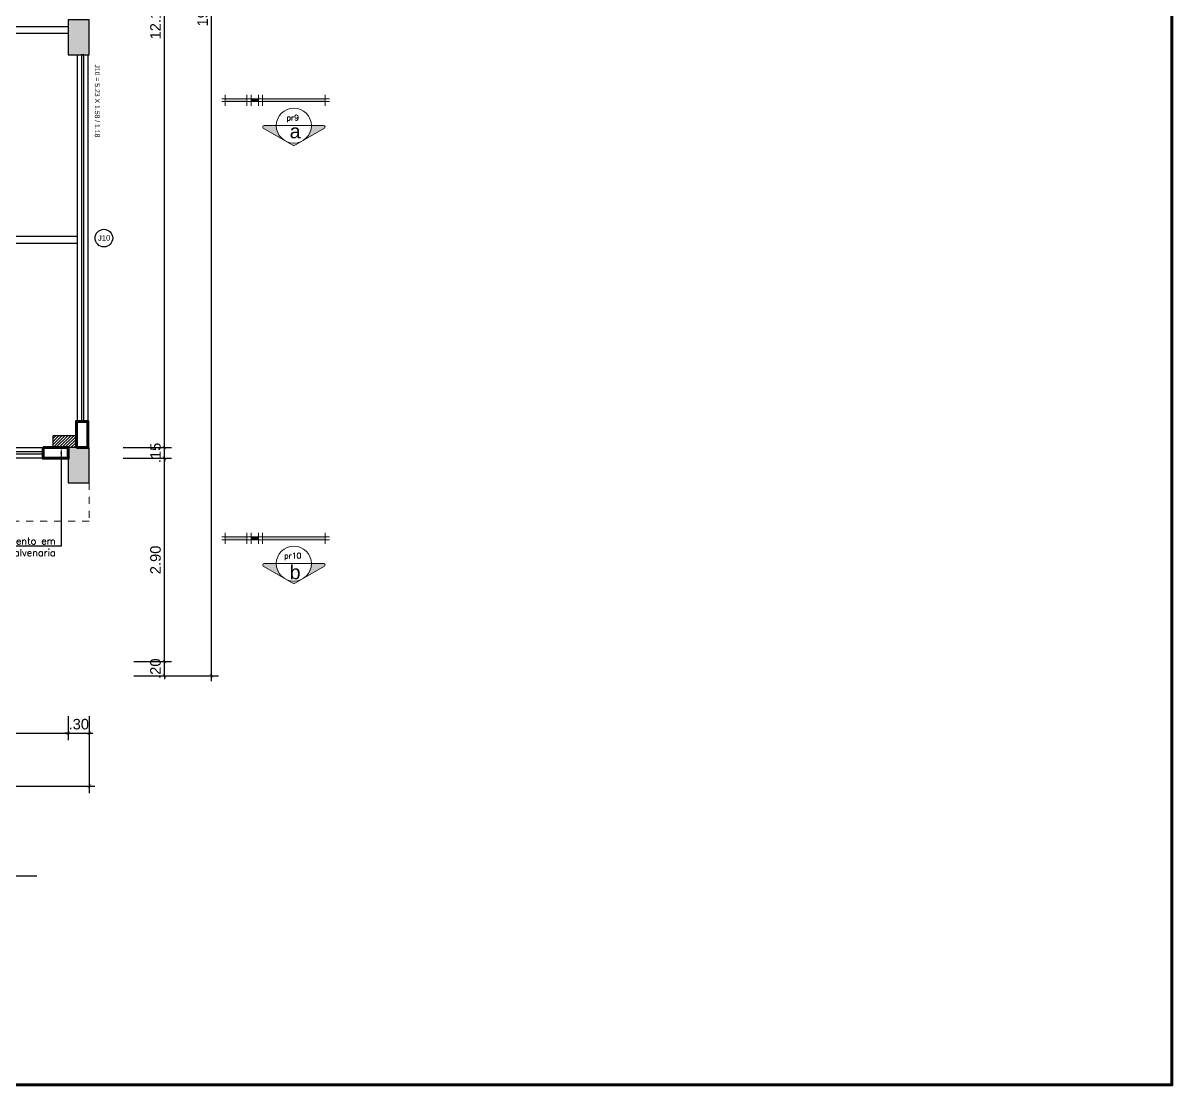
# Model space of a CAD drawing. Header units: metres. Extents: x -15851 to -15710, y 6781 to 6850.
# Drawn here: x -15793.91 to -15777.53, y 6781.3 to 6796.44 of the extents above; entities that cross this region are included whole.
import ezdxf
from ezdxf import colors
from ezdxf.entities.mleader import LeaderData, LeaderLine
from ezdxf.enums import TextEntityAlignment as Align
from ezdxf.math import Vec2, Vec3

# ---------------------------------------------------------------- set-up
doc = ezdxf.new("R2010")
doc.units = ezdxf.units.M
doc.linetypes.add('ACAD_ISO02W100', pattern=[15, 12, -3])
doc.linetypes.add('HIDDEN', pattern=[0.375, 0.25, -0.125])
for name, color, linetype in [('3', 3, 'Continuous'), ('Divisórias de Gesso Acartonado', 42, 'Continuous'), ('ESQUADRIAS', 2, 'Continuous'), ('pilares', 253, 'Continuous'), ('Shafts', 1, 'Continuous'), ('Texto Esquadrias', 7, 'Continuous')]:
    doc.layers.add(name, color=color, linetype=linetype)
for name, color, linetype, lineweight in [('cota', 18, 'Continuous', 9), ('linha', 1, 'Continuous', 9), ('Linha 1', 1, 'Continuous', 13), ('linha2', 2, 'Continuous', 20), ('parede', 8, 'Continuous', 80), ('projeção', 25, 'ACAD_ISO02W100', 9)]:
    doc.layers.add(name, color=color, linetype=linetype, lineweight=lineweight)
doc.styles.add('AMBI', font='arial.ttf')
doc.styles.add('arial', font='arial.ttf')
doc.styles.add('romans', font='romans.shx')
doc.dimstyles.new('1-50', dxfattribs={"dimtxt": 0.15, "dimasz": 0.05, "dimexe": 0.1, "dimexo": 0.15, "dimgap": 0.05, "dimtad": 1, "dimzin": 4, "dimdsep": 46, "dimtxsty": 'arial', "dimblk": 'ARCHTICK', "dimcen": 0, "dimdle": 0.08, "dimclrd": 256, "dimclre": 256, "dimclrt": 256, "dimadec": 1, "dimazin": 0, "dimtfac": 1, "dimtix": 1, "dimtmove": 0, "dimatfit": 0, "dimldrblk": 'ARCHTICK', "dimfxl": 1, "dimtolj": 1, "dimarcsym": 0})

# ---------------------------------------------------------------- blocks, each defined once
blk = doc.blocks.new('_ArchTick')
at = {"color": 0, "linetype": 'ByBlock', "const_width": 0.15}
blk.add_lwpolyline([(-0.5, -0.5), (0.5, 0.5)], dxfattribs=at)
blk = doc.blocks.new('*D81')
at = {"layer": 'cota', "lineweight": -2, "transparency": 16777216}
for p, q in [((-15797.897, 6786.558), (-15797.897, 6786.218)), ((-15793.267, 6786.558), (-15793.267, 6786.218)), ((-15797.977, 6786.318), (-15793.187, 6786.318))]:
    blk.add_line(p, q, dxfattribs=at)
at = {"layer": 'Defpoints', "color": 0, "transparency": 16777216}
for p in [(-15797.897, 6786.708), (-15793.267, 6786.708), (-15793.267, 6786.318)]:
    blk.add_point(p, dxfattribs=at)
at = {"layer": 'cota', "lineweight": -2, "transparency": 16777216, "xscale": 0.05, "yscale": 0.05, "zscale": 0.05, "rotation": 180}
blk.add_blockref('_ArchTick', (-15797.897, 6786.318), dxfattribs=at)
at = {"layer": 'cota', "lineweight": -2, "transparency": 16777216, "xscale": 0.05, "yscale": 0.05, "zscale": 0.05}
blk.add_blockref('_ArchTick', (-15793.267, 6786.318), dxfattribs=at)
at = {"layer": 'cota', "transparency": 16777216, "insert": (-15795.582, 6786.445), "char_height": 0.15, "attachment_point": 5, "style": 'arial'}
blk.add_mtext('\\A1;4.63', dxfattribs=at)
blk = doc.blocks.new('*D82')
at = {"layer": 'cota', "lineweight": -2, "transparency": 16777216}
for p, q in [((-15793.267, 6786.558), (-15793.267, 6786.218)), ((-15792.967, 6786.558), (-15792.967, 6786.218)), ((-15793.267, 6786.318), (-15793.317, 6786.318)), ((-15793.267, 6786.318), (-15792.967, 6786.318)), ((-15792.967, 6786.318), (-15792.917, 6786.318))]:
    blk.add_line(p, q, dxfattribs=at)
at = {"layer": 'Defpoints', "color": 0, "transparency": 16777216}
for p in [(-15793.267, 6786.708), (-15792.967, 6786.708), (-15792.967, 6786.318)]:
    blk.add_point(p, dxfattribs=at)
at = {"layer": 'cota', "lineweight": -2, "transparency": 16777216, "xscale": 0.05, "yscale": 0.05, "zscale": 0.05}
blk.add_blockref('_ArchTick', (-15793.267, 6786.318), dxfattribs=at)
at = {"layer": 'cota', "lineweight": -2, "transparency": 16777216, "xscale": 0.05, "yscale": 0.05, "zscale": 0.05, "rotation": 180}
blk.add_blockref('_ArchTick', (-15792.967, 6786.318), dxfattribs=at)
at = {"layer": 'cota', "transparency": 16777216, "insert": (-15793.117, 6786.445), "char_height": 0.15, "attachment_point": 5, "style": 'arial'}
blk.add_mtext('\\A1;.30', dxfattribs=at)
blk = doc.blocks.new('*D83')
at = {"layer": 'cota', "lineweight": -2, "transparency": 16777216}
for p, q in [((-15817.167, 6786.558), (-15817.167, 6785.463)), ((-15792.967, 6786.558), (-15792.967, 6785.463)), ((-15817.247, 6785.563), (-15792.887, 6785.563))]:
    blk.add_line(p, q, dxfattribs=at)
at = {"layer": 'Defpoints', "color": 0, "transparency": 16777216}
for p in [(-15817.167, 6786.708), (-15792.967, 6786.708), (-15792.967, 6785.563)]:
    blk.add_point(p, dxfattribs=at)
at = {"layer": 'cota', "lineweight": -2, "transparency": 16777216, "xscale": 0.05, "yscale": 0.05, "zscale": 0.05, "rotation": 180}
blk.add_blockref('_ArchTick', (-15817.167, 6785.563), dxfattribs=at)
at = {"layer": 'cota', "lineweight": -2, "transparency": 16777216, "xscale": 0.05, "yscale": 0.05, "zscale": 0.05}
blk.add_blockref('_ArchTick', (-15792.967, 6785.563), dxfattribs=at)
at = {"layer": 'cota', "transparency": 16777216, "insert": (-15805.067, 6785.689), "char_height": 0.15, "attachment_point": 5, "style": 'arial'}
blk.add_mtext('\\A1;24.20', dxfattribs=at)
blk = doc.blocks.new('*D106')
at = {"layer": 'cota', "lineweight": -2, "transparency": 16777216}
for p, q in [((-15791.896, 6790.387), (-15791.896, 6790.437)), ((-15792.482, 6790.387), (-15791.796, 6790.387)), ((-15791.896, 6790.237), (-15791.896, 6790.387)), ((-15792.482, 6790.237), (-15791.796, 6790.237)), ((-15791.896, 6790.237), (-15791.896, 6790.187))]:
    blk.add_line(p, q, dxfattribs=at)
at = {"layer": 'Defpoints', "color": 0, "transparency": 16777216}
for p in [(-15792.632, 6790.387), (-15791.896, 6790.387), (-15792.632, 6790.237)]:
    blk.add_point(p, dxfattribs=at)
at = {"layer": 'cota', "lineweight": -2, "transparency": 16777216, "xscale": 0.05, "yscale": 0.05, "zscale": 0.05}
for p, rotation in [((-15791.896, 6790.387), 270), ((-15791.896, 6790.237), 90)]:
    blk.add_blockref('_ArchTick', p, dxfattribs=dict(at, rotation=rotation))
at = {"layer": 'cota', "transparency": 16777216, "insert": (-15792.023, 6790.312), "char_height": 0.15, "attachment_point": 5, "rotation": 90, "style": 'arial'}
blk.add_mtext('\\A1;.15', dxfattribs=at)
blk = doc.blocks.new('*D107')
at = {"layer": 'cota', "lineweight": -2, "transparency": 16777216}
for p, q in [((-15792.482, 6802.547), (-15791.796, 6802.547)), ((-15791.896, 6790.307), (-15791.896, 6802.627)), ((-15792.482, 6790.387), (-15791.796, 6790.387))]:
    blk.add_line(p, q, dxfattribs=at)
at = {"layer": 'Defpoints', "color": 0, "transparency": 16777216}
for p in [(-15792.632, 6802.547), (-15791.896, 6802.547), (-15792.632, 6790.387)]:
    blk.add_point(p, dxfattribs=at)
at = {"layer": 'cota', "lineweight": -2, "transparency": 16777216, "xscale": 0.05, "yscale": 0.05, "zscale": 0.05}
for p, rotation in [((-15791.896, 6802.547), 90), ((-15791.896, 6790.387), 270)]:
    blk.add_blockref('_ArchTick', p, dxfattribs=dict(at, rotation=rotation))
at = {"layer": 'cota', "transparency": 16777216, "insert": (-15792.023, 6796.467), "char_height": 0.15, "attachment_point": 5, "rotation": 90, "style": 'arial'}
blk.add_mtext('\\A1;12.16', dxfattribs=at)
blk = doc.blocks.new('*D109')
at = {"layer": 'cota', "lineweight": -2, "transparency": 16777216}
for p, q in [((-15791.746, 6806.167), (-15791.124, 6806.167)), ((-15791.224, 6787.057), (-15791.224, 6806.247)), ((-15792.182, 6787.137), (-15791.124, 6787.137))]:
    blk.add_line(p, q, dxfattribs=at)
at = {"layer": 'Defpoints', "color": 0, "transparency": 16777216}
for p in [(-15791.896, 6806.167), (-15791.224, 6806.167), (-15792.332, 6787.137)]:
    blk.add_point(p, dxfattribs=at)
at = {"layer": 'cota', "lineweight": -2, "transparency": 16777216, "xscale": 0.05, "yscale": 0.05, "zscale": 0.05}
for p, rotation in [((-15791.224, 6806.167), 90), ((-15791.224, 6787.137), 270)]:
    blk.add_blockref('_ArchTick', p, dxfattribs=dict(at, rotation=rotation))
at = {"layer": 'cota', "transparency": 16777216, "insert": (-15791.35, 6796.652), "char_height": 0.15, "attachment_point": 5, "rotation": 90, "style": 'arial'}
blk.add_mtext('\\A1;19.03', dxfattribs=at)
blk = doc.blocks.new('*D142')
at = {"layer": 'cota', "lineweight": -2, "transparency": 16777216}
for p, q in [((-15792.332, 6787.337), (-15791.796, 6787.337)), ((-15791.896, 6787.337), (-15791.896, 6787.387)), ((-15791.896, 6787.137), (-15791.896, 6787.337)), ((-15792.332, 6787.137), (-15791.796, 6787.137)), ((-15791.896, 6787.137), (-15791.896, 6787.087))]:
    blk.add_line(p, q, dxfattribs=at)
at = {"layer": 'Defpoints', "color": 0, "transparency": 16777216}
for p in [(-15792.482, 6787.337), (-15791.896, 6787.337), (-15792.482, 6787.137)]:
    blk.add_point(p, dxfattribs=at)
at = {"layer": 'cota', "lineweight": -2, "transparency": 16777216, "xscale": 0.05, "yscale": 0.05, "zscale": 0.05}
for p, rotation in [((-15791.896, 6787.337), 270), ((-15791.896, 6787.137), 90)]:
    blk.add_blockref('_ArchTick', p, dxfattribs=dict(at, rotation=rotation))
at = {"layer": 'cota', "transparency": 16777216, "insert": (-15792.023, 6787.237), "char_height": 0.15, "attachment_point": 5, "rotation": 90, "style": 'arial'}
blk.add_mtext('\\A1;.20', dxfattribs=at)
blk = doc.blocks.new('*D143')
at = {"layer": 'cota', "lineweight": -2, "transparency": 16777216}
for p, q in [((-15791.896, 6787.257), (-15791.896, 6790.317)), ((-15792.046, 6790.237), (-15791.996, 6790.237)), ((-15792.332, 6787.337), (-15791.796, 6787.337))]:
    blk.add_line(p, q, dxfattribs=at)
at = {"layer": 'Defpoints', "color": 0, "transparency": 16777216}
for p in [(-15791.896, 6790.237), (-15791.896, 6790.237), (-15792.482, 6787.337)]:
    blk.add_point(p, dxfattribs=at)
at = {"layer": 'cota', "lineweight": -2, "transparency": 16777216, "xscale": 0.05, "yscale": 0.05, "zscale": 0.05}
for p, rotation in [((-15791.896, 6790.237), 90), ((-15791.896, 6787.337), 270)]:
    blk.add_blockref('_ArchTick', p, dxfattribs=dict(at, rotation=rotation))
at = {"layer": 'cota', "transparency": 16777216, "insert": (-15792.023, 6788.787), "char_height": 0.15, "attachment_point": 5, "rotation": 90, "style": 'arial'}
blk.add_mtext('\\A1;2.90', dxfattribs=at)

msp = doc.modelspace()

# ---------------------------------------------------------------- hatches: boundary and pattern name
at = {"layer": 'linha'}
h = msp.add_hatch(color=256, dxfattribs=at)
h.paths.add_polyline_path([(-15790.496, 6795.319), (-15789.602, 6795.319), (-15789.602, 6795.358), (-15790.496, 6795.358)])
h.paths.add_polyline_path([(-15791.028, 6795.319), (-15790.719, 6795.319), (-15790.719, 6795.358), (-15791.028, 6795.358)])
for points in [[(-15790.66, 6795.319), (-15790.555, 6795.319), (-15790.555, 6795.358), (-15790.66, 6795.358)], [(-15790.66, 6789.075), (-15790.555, 6789.075), (-15790.555, 6789.115), (-15790.66, 6789.115)]]:
    msp.add_hatch(color=256, dxfattribs=at).paths.add_polyline_path(points)
h = msp.add_hatch(color=256, dxfattribs=at)
h.paths.add_polyline_path([(-15789.616, 6794.94, 0.767327), (-15789.626, 6794.978), (-15789.801, 6794.978, -0.267949), (-15789.926, 6794.761)])
h.paths.add_polyline_path([(-15790.176, 6794.761), (-15790.051, 6794.689), (-15789.926, 6794.761, -0.131652), (-15790.051, 6794.728, -0.131652)])
h.paths.add_polyline_path([(-15790.476, 6794.978, 0.767327), (-15790.486, 6794.94), (-15790.176, 6794.761, -0.267949), (-15790.301, 6794.978)])
h = msp.add_hatch(color=256, dxfattribs=at)
h.paths.add_polyline_path([(-15790.496, 6789.075), (-15789.602, 6789.075), (-15789.602, 6789.115), (-15790.496, 6789.115)])
h.paths.add_polyline_path([(-15791.028, 6789.075), (-15790.719, 6789.075), (-15790.719, 6789.115), (-15791.028, 6789.115)])
h = msp.add_hatch(color=256, dxfattribs=at)
h.paths.add_polyline_path([(-15789.616, 6788.697, 0.767327), (-15789.626, 6788.734), (-15789.801, 6788.734, -0.267949), (-15789.926, 6788.518)])
h.paths.add_polyline_path([(-15790.176, 6788.518), (-15790.051, 6788.446), (-15789.926, 6788.518, -0.131652), (-15790.051, 6788.484, -0.131652)])
h.paths.add_polyline_path([(-15790.476, 6788.734, 0.767327), (-15790.486, 6788.697), (-15790.176, 6788.518, -0.267949), (-15790.301, 6788.734)])
at = {"layer": 'pilares'}
h = msp.add_hatch(color=256, dxfattribs=at)
h.paths.add_polyline_path([(-15792.967, 6790.387), (-15793.267, 6790.387), (-15793.267, 6789.887), (-15792.967, 6789.887)])
h.paths.add_polyline_path([(-15792.967, 6796.487), (-15793.267, 6796.487), (-15793.267, 6795.987), (-15792.967, 6795.987)])
h.paths.add_polyline_path([(-15792.967, 6802.717), (-15793.267, 6802.717), (-15793.267, 6802.217), (-15792.967, 6802.217)])
h.paths.add_polyline_path([(-15797.747, 6802.717), (-15798.047, 6802.717), (-15798.047, 6802.217), (-15797.747, 6802.217)])
h.paths.add_polyline_path([(-15797.747, 6796.487), (-15798.047, 6796.487), (-15798.047, 6795.987), (-15797.747, 6795.987)])
h.paths.add_polyline_path([(-15797.747, 6790.387), (-15798.047, 6790.387), (-15798.047, 6789.887), (-15797.747, 6789.887)])
h.paths.add_polyline_path([(-15797.897, 6787.337), (-15798.197, 6787.337), (-15798.197, 6787.137), (-15797.897, 6787.137)])
h.paths.add_polyline_path([(-15802.527, 6787.337), (-15802.827, 6787.337), (-15802.827, 6787.137), (-15802.527, 6787.137)])
h.paths.add_polyline_path([(-15805.217, 6787.337), (-15805.517, 6787.337), (-15805.517, 6787.137), (-15805.217, 6787.137)])
h.paths.add_polyline_path([(-15807.307, 6790.387), (-15807.607, 6790.387), (-15807.607, 6789.887), (-15807.307, 6789.887)])
h.paths.add_polyline_path([(-15812.087, 6790.387), (-15812.387, 6790.387), (-15812.387, 6790.237), (-15812.387, 6789.887), (-15812.087, 6789.887)])
h.paths.add_polyline_path([(-15816.867, 6790.387), (-15817.167, 6790.387), (-15817.167, 6789.887), (-15816.867, 6789.887)])
h.paths.add_polyline_path([(-15816.867, 6796.487), (-15817.167, 6796.487), (-15817.167, 6795.987), (-15816.867, 6795.987)])
h.paths.add_polyline_path([(-15812.087, 6796.487), (-15812.387, 6796.487), (-15812.387, 6795.987), (-15812.087, 6795.987)])
h.paths.add_polyline_path([(-15807.307, 6796.487), (-15807.607, 6796.487), (-15807.607, 6795.987), (-15807.307, 6795.987)])
h.paths.add_polyline_path([(-15802.527, 6796.487), (-15802.827, 6796.487), (-15802.827, 6795.987), (-15802.527, 6795.987)])
h.paths.add_polyline_path([(-15800.077, 6800.737), (-15800.377, 6800.737), (-15800.377, 6800.537), (-15800.077, 6800.537)])
h.paths.add_polyline_path([(-15802.642, 6802.717), (-15802.942, 6802.717), (-15802.942, 6802.217), (-15802.642, 6802.217)])
h.paths.add_polyline_path([(-15804.917, 6800.737), (-15805.217, 6800.737), (-15805.217, 6800.537), (-15804.917, 6800.537)])
h.paths.add_polyline_path([(-15809.757, 6800.737), (-15810.057, 6800.737), (-15810.057, 6800.537), (-15809.757, 6800.537)])
h.paths.add_polyline_path([(-15807.112, 6802.717), (-15807.412, 6802.717), (-15807.412, 6802.217), (-15807.112, 6802.217)])
h.paths.add_polyline_path([(-15812.087, 6802.717), (-15812.387, 6802.717), (-15812.387, 6802.217), (-15812.087, 6802.217)])
h.paths.add_polyline_path([(-15816.867, 6802.717), (-15817.167, 6802.717), (-15817.167, 6802.217), (-15816.867, 6802.217)])
h.paths.add_polyline_path([(-15811.737, 6806.167), (-15812.137, 6806.167), (-15812.137, 6805.967), (-15811.737, 6805.967)])
h.paths.add_polyline_path([(-15807.257, 6806.167), (-15807.657, 6806.167), (-15807.657, 6805.967), (-15807.257, 6805.967)])
h.paths.add_polyline_path([(-15802.477, 6806.167), (-15802.877, 6806.167), (-15802.877, 6805.967), (-15802.477, 6805.967)])
h.paths.add_polyline_path([(-15798.007, 6806.167), (-15798.407, 6806.167), (-15798.407, 6805.967), (-15798.007, 6805.967)])
at = {"layer": 'Shafts'}
h = msp.add_hatch(dxfattribs=at)
h.set_pattern_fill('_USER', color=256, scale=0.03, angle=45, style=0, pattern_type=0)
h.set_pattern_definition([(45, (0, 0), (-0.021213203436, 0.021213203436), [])])
h.paths.add_polyline_path([(-15793.152, 6790.562), (-15793.482, 6790.562), (-15793.482, 6790.387), (-15793.152, 6790.387)])

# ---------------------------------------------------------------- linework, layer by layer
at = {"layer": '3'}
msp.add_line((-15798.449, 6784.282), (-15793.717, 6784.282), dxfattribs=at)
at = {"layer": 'Divisórias de Gesso Acartonado'}
for p, q in [((-15797.747, 6796.392), (-15793.267, 6796.392)), ((-15797.747, 6796.297), (-15793.267, 6796.297))]:
    msp.add_line(p, q, dxfattribs=at)
msp.add_lwpolyline([(-15797.887, 6793.302), (-15793.137, 6793.302), (-15793.137, 6793.397), (-15797.887, 6793.397)], dxfattribs=at)
at = {"layer": 'ESQUADRIAS', "color": 1}
for points in [[(-15793.137, 6795.987), (-15792.987, 6795.987), (-15792.987, 6790.762), (-15793.137, 6790.762)], [(-15793.627, 6790.237), (-15797.462, 6790.237), (-15797.462, 6790.387), (-15793.627, 6790.387)]]:
    msp.add_lwpolyline(points, close=True, dxfattribs=at)
at = {"layer": 'ESQUADRIAS'}
for points in [[(-15793.077, 6795.987), (-15793.077, 6790.762), (-15793.047, 6790.762), (-15793.047, 6795.987)], [(-15793.627, 6790.327), (-15797.462, 6790.327), (-15797.462, 6790.297), (-15793.627, 6790.297)]]:
    msp.add_lwpolyline(points, close=True, dxfattribs=at)
at = {"layer": 'linha'}
for p, q in [((-15789.543, 6795.358), (-15791.078, 6795.358)), ((-15791.028, 6795.259), (-15791.028, 6795.417)), ((-15790.719, 6795.259), (-15790.719, 6795.417)), ((-15790.66, 6795.259), (-15790.66, 6795.417)), ((-15790.66, 6795.259), (-15790.66, 6795.417)), ((-15790.555, 6795.259), (-15790.555, 6795.417)), ((-15790.496, 6795.259), (-15790.496, 6795.417)), ((-15789.602, 6795.259), (-15789.602, 6795.417)), ((-15789.543, 6795.319), (-15791.078, 6795.319)), ((-15790.486, 6794.94), (-15790.051, 6794.689)), ((-15789.616, 6794.94), (-15790.051, 6794.689)), ((-15789.543, 6789.115), (-15791.078, 6789.115)), ((-15791.028, 6789.016), (-15791.028, 6789.174)), ((-15790.719, 6789.016), (-15790.719, 6789.174)), ((-15790.66, 6789.016), (-15790.66, 6789.174)), ((-15790.66, 6789.016), (-15790.66, 6789.174)), ((-15790.555, 6789.016), (-15790.555, 6789.174)), ((-15790.496, 6789.016), (-15790.496, 6789.174)), ((-15789.602, 6789.016), (-15789.602, 6789.174)), ((-15789.543, 6789.075), (-15791.078, 6789.075)), ((-15790.486, 6788.697), (-15790.051, 6788.446)), ((-15789.616, 6788.697), (-15790.051, 6788.446))]:
    msp.add_line(p, q, dxfattribs=at)
for centre, start, end in [((-15790.476, 6794.958), 90, 240), ((-15789.626, 6794.958), 300, 90), ((-15790.476, 6788.714), 90, 240), ((-15789.626, 6788.714), 300, 90)]:
    msp.add_arc(centre, 0.02, start, end, dxfattribs=at)
at = {"layer": 'linha2'}
for p, q in [((-15789.626, 6794.978), (-15790.476, 6794.978)), ((-15789.626, 6788.734), (-15790.476, 6788.734))]:
    msp.add_line(p, q, dxfattribs=at)
for centre in [(-15790.051, 6794.978), (-15790.051, 6788.734)]:
    msp.add_circle(centre, 0.25, dxfattribs=at)
at = {"layer": 'parede', "color": 1, "linetype": 'ByBlock'}
msp.add_lwpolyline([(-15833.623, 6781.303), (-15777.531, 6781.303), (-15777.531, 6843.621), (-15833.623, 6843.621)], close=True, dxfattribs=at)
at = {"layer": 'parede'}
for points in [[(-15793.152, 6790.387), (-15792.987, 6790.387), (-15792.987, 6790.762), (-15793.152, 6790.762)], [(-15793.627, 6790.387), (-15793.267, 6790.387), (-15793.267, 6790.237), (-15793.627, 6790.237)]]:
    msp.add_lwpolyline(points, close=True, dxfattribs=at)
at = {"layer": 'pilares'}
for points in [[(-15793.267, 6795.987), (-15792.967, 6795.987), (-15792.967, 6796.487), (-15793.267, 6796.487)], [(-15793.267, 6789.887), (-15792.967, 6789.887), (-15792.967, 6790.387), (-15793.267, 6790.387)]]:
    msp.add_lwpolyline(points, close=True, dxfattribs=at)
at = {"layer": 'projeção', "linetype": 'HIDDEN', "ltscale": 0.15}
msp.add_lwpolyline([(-15792.967, 6789.887), (-15792.967, 6789.337), (-15797.897, 6789.337)], dxfattribs=at)
at = {"layer": 'Shafts'}
msp.add_lwpolyline([(-15793.482, 6790.562), (-15793.152, 6790.562), (-15793.152, 6790.387), (-15793.482, 6790.387)], close=True, dxfattribs=at)
at = {"layer": 'Texto Esquadrias'}
msp.add_circle((-15792.759, 6793.374), 0.125, dxfattribs=at)

# ---------------------------------------------------------------- texts
at = {"layer": 'linha2'}
for s, height, style, p in [('pr9', 0.08, 'romans', (-15790.067, 6795.051)), ('a', 0.2, 'arial', (-15790.033, 6794.797)), ('pr10', 0.08, 'romans', (-15790.067, 6788.808)), ('b', 0.2, 'arial', (-15790.033, 6788.512))]:
    msp.add_text(s, height=height, dxfattribs=dict(at, style=style)).set_placement(p, align=Align.CENTER)
at = {"layer": 'Texto Esquadrias', "insert": (-15792.818, 6795.85), "char_height": 0.07, "width": 1.04228, "attachment_point": 1, "rotation": 270, "style": 'AMBI'}
msp.add_mtext('J10 = 5.23 X 1.58 / 1.18', dxfattribs=at)
at = {"layer": 'Texto Esquadrias', "insert": (-15792.844, 6793.415), "char_height": 0.0783, "width": 1.16629, "attachment_point": 1, "style": 'AMBI'}
msp.add_mtext('J10', dxfattribs=at)

# ---------------------------------------------------------------- dimensions: what is measured, and where the dimension line sits
at = {"layer": 'cota'}
for base, p1, p2, picture, middle in [((-15791.224, 6806.167), (-15792.332, 6787.137), (-15791.896, 6806.167), '*D109', (-15791.35, 6796.652)), ((-15791.896, 6802.547), (-15792.632, 6790.387), (-15792.632, 6802.547), '*D107', (-15792.023, 6796.467)), ((-15791.896, 6790.387), (-15792.632, 6790.237), (-15792.632, 6790.387), '*D106', (-15792.023, 6790.312)), ((-15791.896, 6790.237), (-15792.482, 6787.337), (-15791.896, 6790.237), '*D143', (-15792.023, 6788.787)), ((-15791.896, 6787.337), (-15792.482, 6787.137), (-15792.482, 6787.337), '*D142', (-15792.023, 6787.237))]:
    dim = msp.add_linear_dim(base=base, p1=p1, p2=p2, angle=90, dimstyle='1-50', dxfattribs=at)
    dim.commit()
    dim.dimension.update_dxf_attribs({"geometry": picture, "text_midpoint": middle})
for base, p1, p2, picture, middle in [((-15792.967, 6785.563), (-15817.167, 6786.708), (-15792.967, 6786.708), '*D83', (-15805.067, 6785.689)), ((-15793.267, 6786.318), (-15797.897, 6786.708), (-15793.267, 6786.708), '*D81', (-15795.582, 6786.445)), ((-15792.967, 6786.318), (-15793.267, 6786.708), (-15792.967, 6786.708), '*D82', (-15793.117, 6786.445))]:
    dim = msp.add_linear_dim(base=base, p1=p1, p2=p2, dimstyle='1-50', dxfattribs=at)
    dim.commit()
    dim.dimension.update_dxf_attribs({"geometry": picture, "text_midpoint": middle})

# ---------------------------------------------------------------- leaders
at = {"layer": 'Linha 1'}
ml = msp.add_multileader_mtext('Standard', dxfattribs=at)
ml.set_content('Enchimento em \\Palvenaria', color=2, style='romans')
ml.set_leader_properties(color=1)
ml.build(insert=Vec2(0, 0))
ml.multileader.update_dxf_attribs({"text_right_attachment_type": 6, "dogleg_length": 3, "arrow_head_size": 0.08})
ctx = ml.context
ctx.base_point, ctx.char_height, ctx.arrow_head_size, ctx.landing_gap_size, ctx.plane_origin = Vec3(-15794.649, 6789.055), 0.1, 0.08, 0.05, Vec3(-15793.367, 6790.057)
ctx.right_attachment, ctx.text_align_type = 6, 2
notes = []
notes.append((ctx, [(0, (1, 1, 0), (-15793.367, 6788.985), (-1, 0), 0.03, [(0, [(-15793.367, 6790.387)], 0, [])])]))
ctx.mtext.insert, ctx.mtext.width, ctx.mtext.alignment, ctx.mtext.flow_direction = Vec3(-15793.447, 6789.105), 2.62727, 3, 5
for ctx, leaders in notes:
    for number, flags, end, landing, length, lines in leaders:
        leader = LeaderData()
        leader.index, (leader.has_last_leader_line, leader.has_dogleg_vector, leader.attachment_direction) = number, flags
        leader.last_leader_point, leader.dogleg_vector, leader.dogleg_length = Vec3(end), Vec3(landing), length
        for number, points, colour, breaks in lines:
            line = LeaderLine()
            line.index, line.vertices, line.color, line.breaks = number, Vec3.list(points), colors.encode_raw_color(colour), breaks
            leader.lines.append(line)
        ctx.leaders.append(leader)

doc.saveas('drawing.dxf')
